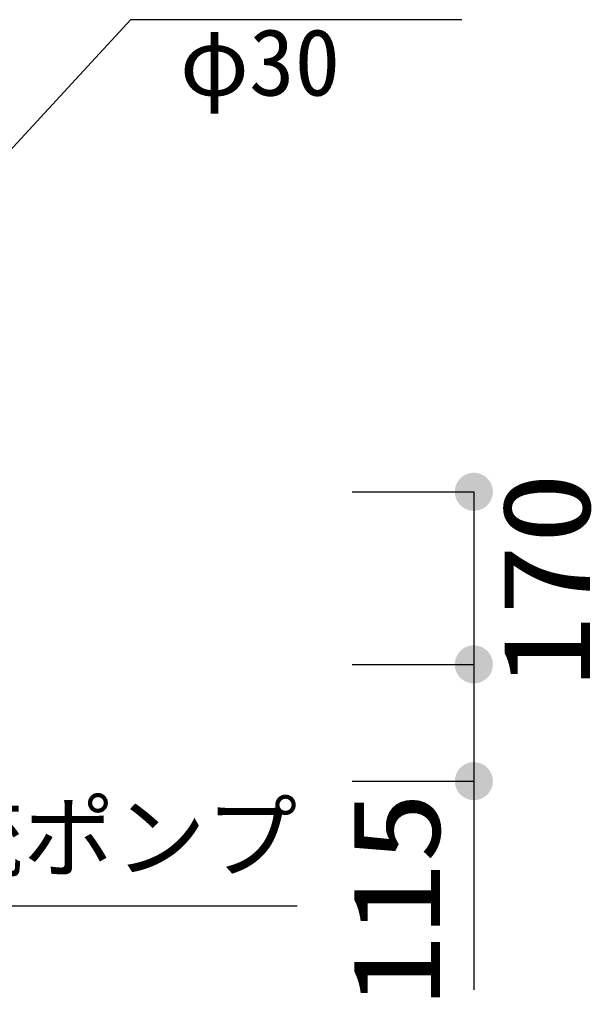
# Model space of a CAD drawing. Units: millimetres, scale not verified. Extents: x -8910 to 8910, y -6308 to 6308.
# Drawn here: x -2638 to -2075, y -2590 to -1627 of the extents above; entities that cross this region are included whole.
import ezdxf
from ezdxf.enums import TextEntityAlignment as Align

# ---------------------------------------------------------------- set-up
doc = ezdxf.new("R2010")
doc.units = ezdxf.units.MM
doc.header["$LTSCALE"] = 30
doc.layers.add('0-1_空気管', color=3, linetype='Continuous', lineweight=25)
doc.layers.add('1-2_00クル-フ-6寸法', color=132, linetype='Continuous', lineweight=25)
doc.styles.add('ＭＳ ゴシック', font='')
doc.styles.get('ＭＳ ゴシック').set_extended_font_data('MS Gothic')

msp = doc.modelspace()

# ---------------------------------------------------------------- linework, layer by layer
at = {"layer": '0-1_空気管'}
for p, q in [((-2756.95, -1874.7), (-2528.39, -1627.31)), ((-2756.95, -1874.7), (-2528.39, -1627.31)), ((-2528.39, -1627.31), (-2202.46, -1627.31)), ((-2829.58, -2500.2), (-2364.58, -2500.2))]:
    msp.add_line(p, q, dxfattribs=at)
at = {"layer": '1-2_00クル-フ-6寸法', "color": 4}
for p, q in [((-2310.65, -2092.41), (-2190.65, -2092.41)), ((-2190.65, -2092.41), (-2190.65, -2262.41)), ((-2310.65, -2262.41), (-2190.65, -2262.41)), ((-2310.65, -2262.41), (-2190.65, -2262.41)), ((-2190.65, -2262.41), (-2190.65, -2377.41)), ((-2310.65, -2377.41), (-2190.65, -2377.41)), ((-2190.65, -2377.41), (-2190.65, -2582.99))]:
    msp.add_line(p, q, dxfattribs=at)
at = {"layer": '1-2_00クル-フ-6寸法'}
for points in [[(-2190.65, -2092.41), (-2205.09, -2080.46), (-2203.48, -2078.75)], [(-2190.65, -2092.41), (-2203.48, -2078.75), (-2201.67, -2077.24)], [(-2190.65, -2092.41), (-2201.67, -2077.24), (-2199.68, -2075.98)], [(-2190.65, -2092.41), (-2199.68, -2075.98), (-2197.55, -2074.98)], [(-2190.65, -2092.41), (-2197.55, -2074.98), (-2195.31, -2074.25)], [(-2190.65, -2092.41), (-2195.31, -2074.25), (-2193, -2073.81)], [(-2190.65, -2092.41), (-2193, -2073.81), (-2190.65, -2073.66)], [(-2190.65, -2092.41), (-2190.65, -2073.66), (-2188.3, -2073.81)], [(-2190.65, -2092.41), (-2188.3, -2073.81), (-2185.98, -2074.25)], [(-2190.65, -2092.41), (-2185.98, -2074.25), (-2183.75, -2074.98)], [(-2190.65, -2092.41), (-2183.75, -2074.98), (-2181.61, -2075.98)], [(-2190.65, -2092.41), (-2181.61, -2075.98), (-2179.63, -2077.24)], [(-2190.65, -2092.41), (-2179.63, -2077.24), (-2177.81, -2078.75)], [(-2190.65, -2092.41), (-2177.81, -2078.75), (-2176.2, -2080.46)], [(-2190.65, -2092.41), (-2209.36, -2091.24), (-2209.07, -2088.9)], [(-2190.65, -2092.41), (-2209.07, -2088.9), (-2208.48, -2086.62)], [(-2190.65, -2092.41), (-2208.48, -2086.62), (-2207.61, -2084.43)], [(-2190.65, -2092.41), (-2207.61, -2084.43), (-2206.48, -2082.37)], [(-2190.65, -2092.41), (-2206.48, -2082.37), (-2205.09, -2080.46)], [(-2190.65, -2092.41), (-2176.2, -2080.46), (-2174.82, -2082.37)], [(-2190.65, -2092.41), (-2174.82, -2082.37), (-2173.68, -2084.43)], [(-2190.65, -2092.41), (-2173.68, -2084.43), (-2172.82, -2086.62)], [(-2190.65, -2092.41), (-2172.82, -2086.62), (-2172.23, -2088.9)], [(-2190.65, -2092.41), (-2172.23, -2088.9), (-2171.93, -2091.24)], [(-2190.65, -2092.41), (-2209.36, -2093.59), (-2209.36, -2091.24)], [(-2190.65, -2092.41), (-2209.07, -2095.93), (-2209.36, -2093.59)], [(-2190.65, -2092.41), (-2208.48, -2098.21), (-2209.07, -2095.93)], [(-2190.65, -2092.41), (-2207.61, -2100.4), (-2208.48, -2098.21)], [(-2190.65, -2092.41), (-2206.48, -2102.46), (-2207.61, -2100.4)], [(-2190.65, -2092.41), (-2205.09, -2104.37), (-2206.48, -2102.46)], [(-2190.65, -2092.41), (-2203.48, -2106.08), (-2205.09, -2104.37)], [(-2190.65, -2092.41), (-2201.67, -2107.58), (-2203.48, -2106.08)], [(-2190.65, -2092.41), (-2199.68, -2108.84), (-2201.67, -2107.58)], [(-2190.65, -2092.41), (-2197.55, -2109.85), (-2199.68, -2108.84)], [(-2190.65, -2092.41), (-2195.31, -2110.57), (-2197.55, -2109.85)], [(-2190.65, -2092.41), (-2193, -2111.02), (-2195.31, -2110.57)], [(-2190.65, -2092.41), (-2190.65, -2111.16), (-2193, -2111.02)], [(-2190.65, -2092.41), (-2171.93, -2091.24), (-2171.93, -2093.59)], [(-2190.65, -2092.41), (-2188.3, -2111.02), (-2190.65, -2111.16)], [(-2190.65, -2092.41), (-2185.98, -2110.57), (-2188.3, -2111.02)], [(-2190.65, -2092.41), (-2183.75, -2109.85), (-2185.98, -2110.57)], [(-2190.65, -2092.41), (-2181.61, -2108.84), (-2183.75, -2109.85)], [(-2190.65, -2092.41), (-2179.63, -2107.58), (-2181.61, -2108.84)], [(-2190.65, -2092.41), (-2177.81, -2106.08), (-2179.63, -2107.58)], [(-2190.65, -2092.41), (-2176.2, -2104.37), (-2177.81, -2106.08)], [(-2190.65, -2092.41), (-2174.82, -2102.46), (-2176.2, -2104.37)], [(-2190.65, -2092.41), (-2173.68, -2100.4), (-2174.82, -2102.46)], [(-2190.65, -2092.41), (-2172.82, -2098.21), (-2173.68, -2100.4)], [(-2190.65, -2092.41), (-2172.23, -2095.93), (-2172.82, -2098.21)], [(-2190.65, -2092.41), (-2171.93, -2093.59), (-2172.23, -2095.93)], [(-2190.65, -2262.41), (-2195.31, -2244.25), (-2193, -2243.81)], [(-2190.65, -2262.41), (-2195.31, -2244.25), (-2193, -2243.81)], [(-2190.65, -2262.41), (-2193, -2243.81), (-2190.65, -2243.66)], [(-2190.65, -2262.41), (-2193, -2243.81), (-2190.65, -2243.66)], [(-2190.65, -2262.41), (-2190.65, -2243.66), (-2188.3, -2243.81)], [(-2190.65, -2262.41), (-2190.65, -2243.66), (-2188.3, -2243.81)], [(-2190.65, -2262.41), (-2188.3, -2243.81), (-2185.98, -2244.25)], [(-2190.65, -2262.41), (-2188.3, -2243.81), (-2185.98, -2244.25)], [(-2190.65, -2262.41), (-2207.61, -2254.43), (-2206.48, -2252.37)], [(-2190.65, -2262.41), (-2207.61, -2254.43), (-2206.48, -2252.37)], [(-2190.65, -2262.41), (-2206.48, -2252.37), (-2205.09, -2250.46)], [(-2190.65, -2262.41), (-2206.48, -2252.37), (-2205.09, -2250.46)], [(-2190.65, -2262.41), (-2205.09, -2250.46), (-2203.48, -2248.74)], [(-2190.65, -2262.41), (-2205.09, -2250.46), (-2203.48, -2248.74)], [(-2190.65, -2262.41), (-2203.48, -2248.74), (-2201.67, -2247.24)], [(-2190.65, -2262.41), (-2203.48, -2248.74), (-2201.67, -2247.24)], [(-2190.65, -2262.41), (-2201.67, -2247.24), (-2199.68, -2245.98)], [(-2190.65, -2262.41), (-2201.67, -2247.24), (-2199.68, -2245.98)], [(-2190.65, -2262.41), (-2199.68, -2245.98), (-2197.55, -2244.98)], [(-2190.65, -2262.41), (-2199.68, -2245.98), (-2197.55, -2244.98)], [(-2190.65, -2262.41), (-2197.55, -2244.98), (-2195.31, -2244.25)], [(-2190.65, -2262.41), (-2197.55, -2244.98), (-2195.31, -2244.25)], [(-2190.65, -2262.41), (-2185.98, -2244.25), (-2183.75, -2244.98)], [(-2190.65, -2262.41), (-2185.98, -2244.25), (-2183.75, -2244.98)], [(-2190.65, -2262.41), (-2183.75, -2244.98), (-2181.61, -2245.98)], [(-2190.65, -2262.41), (-2183.75, -2244.98), (-2181.61, -2245.98)], [(-2190.65, -2262.41), (-2181.61, -2245.98), (-2179.63, -2247.24)], [(-2190.65, -2262.41), (-2181.61, -2245.98), (-2179.63, -2247.24)], [(-2190.65, -2262.41), (-2179.63, -2247.24), (-2177.81, -2248.74)], [(-2190.65, -2262.41), (-2179.63, -2247.24), (-2177.81, -2248.74)], [(-2190.65, -2262.41), (-2177.81, -2248.74), (-2176.2, -2250.46)], [(-2190.65, -2262.41), (-2177.81, -2248.74), (-2176.2, -2250.46)], [(-2190.65, -2262.41), (-2176.2, -2250.46), (-2174.82, -2252.37)], [(-2190.65, -2262.41), (-2176.2, -2250.46), (-2174.82, -2252.37)], [(-2190.65, -2262.41), (-2174.82, -2252.37), (-2173.68, -2254.43)], [(-2190.65, -2262.41), (-2174.82, -2252.37), (-2173.68, -2254.43)], [(-2190.65, -2262.41), (-2209.36, -2261.24), (-2209.07, -2258.9)], [(-2190.65, -2262.41), (-2209.36, -2261.24), (-2209.07, -2258.9)], [(-2190.65, -2262.41), (-2209.36, -2263.59), (-2209.36, -2261.24)], [(-2190.65, -2262.41), (-2209.36, -2263.59), (-2209.36, -2261.24)], [(-2190.65, -2262.41), (-2209.07, -2265.93), (-2209.36, -2263.59)], [(-2190.65, -2262.41), (-2209.07, -2265.93), (-2209.36, -2263.59)], [(-2190.65, -2262.41), (-2209.07, -2258.9), (-2208.48, -2256.62)], [(-2190.65, -2262.41), (-2209.07, -2258.9), (-2208.48, -2256.62)], [(-2190.65, -2262.41), (-2208.48, -2268.21), (-2209.07, -2265.93)], [(-2190.65, -2262.41), (-2208.48, -2268.21), (-2209.07, -2265.93)], [(-2190.65, -2262.41), (-2208.48, -2256.62), (-2207.61, -2254.43)], [(-2190.65, -2262.41), (-2208.48, -2256.62), (-2207.61, -2254.43)], [(-2190.65, -2262.41), (-2207.61, -2270.4), (-2208.48, -2268.21)], [(-2190.65, -2262.41), (-2207.61, -2270.4), (-2208.48, -2268.21)], [(-2190.65, -2262.41), (-2206.48, -2272.46), (-2207.61, -2270.4)], [(-2190.65, -2262.41), (-2206.48, -2272.46), (-2207.61, -2270.4)], [(-2190.65, -2262.41), (-2205.09, -2274.36), (-2206.48, -2272.46)], [(-2190.65, -2262.41), (-2205.09, -2274.36), (-2206.48, -2272.46)], [(-2190.65, -2262.41), (-2203.48, -2276.08), (-2205.09, -2274.36)], [(-2190.65, -2262.41), (-2203.48, -2276.08), (-2205.09, -2274.36)], [(-2190.65, -2262.41), (-2201.67, -2277.58), (-2203.48, -2276.08)], [(-2190.65, -2262.41), (-2201.67, -2277.58), (-2203.48, -2276.08)], [(-2190.65, -2262.41), (-2199.68, -2278.84), (-2201.67, -2277.58)], [(-2190.65, -2262.41), (-2199.68, -2278.84), (-2201.67, -2277.58)], [(-2190.65, -2262.41), (-2197.55, -2279.85), (-2199.68, -2278.84)], [(-2190.65, -2262.41), (-2197.55, -2279.85), (-2199.68, -2278.84)], [(-2190.65, -2262.41), (-2195.31, -2280.57), (-2197.55, -2279.85)], [(-2190.65, -2262.41), (-2195.31, -2280.57), (-2197.55, -2279.85)], [(-2190.65, -2262.41), (-2193, -2281.02), (-2195.31, -2280.57)], [(-2190.65, -2262.41), (-2193, -2281.02), (-2195.31, -2280.57)], [(-2190.65, -2262.41), (-2190.65, -2281.16), (-2193, -2281.02)], [(-2190.65, -2262.41), (-2190.65, -2281.16), (-2193, -2281.02)], [(-2190.65, -2262.41), (-2173.68, -2254.43), (-2172.82, -2256.62)], [(-2190.65, -2262.41), (-2173.68, -2254.43), (-2172.82, -2256.62)], [(-2190.65, -2262.41), (-2172.82, -2256.62), (-2172.23, -2258.9)], [(-2190.65, -2262.41), (-2172.82, -2256.62), (-2172.23, -2258.9)], [(-2190.65, -2262.41), (-2172.23, -2258.9), (-2171.93, -2261.24)], [(-2190.65, -2262.41), (-2172.23, -2258.9), (-2171.93, -2261.24)], [(-2190.65, -2262.41), (-2171.93, -2261.24), (-2171.93, -2263.59)], [(-2190.65, -2262.41), (-2171.93, -2261.24), (-2171.93, -2263.59)], [(-2190.65, -2262.41), (-2188.3, -2281.02), (-2190.65, -2281.16)], [(-2190.65, -2262.41), (-2185.98, -2280.57), (-2188.3, -2281.02)], [(-2190.65, -2262.41), (-2183.75, -2279.85), (-2185.98, -2280.57)], [(-2190.65, -2262.41), (-2181.61, -2278.84), (-2183.75, -2279.85)], [(-2190.65, -2262.41), (-2179.63, -2277.58), (-2181.61, -2278.84)], [(-2190.65, -2262.41), (-2177.81, -2276.08), (-2179.63, -2277.58)], [(-2190.65, -2262.41), (-2176.2, -2274.36), (-2177.81, -2276.08)], [(-2190.65, -2262.41), (-2174.82, -2272.46), (-2176.2, -2274.36)], [(-2190.65, -2262.41), (-2173.68, -2270.4), (-2174.82, -2272.46)], [(-2190.65, -2262.41), (-2172.82, -2268.21), (-2173.68, -2270.4)], [(-2190.65, -2262.41), (-2172.23, -2265.93), (-2172.82, -2268.21)], [(-2190.65, -2262.41), (-2171.93, -2263.59), (-2172.23, -2265.93)], [(-2190.65, -2262.41), (-2188.3, -2281.02), (-2190.65, -2281.16)], [(-2190.65, -2262.41), (-2185.98, -2280.57), (-2188.3, -2281.02)], [(-2190.65, -2262.41), (-2183.75, -2279.85), (-2185.98, -2280.57)], [(-2190.65, -2262.41), (-2181.61, -2278.84), (-2183.75, -2279.85)], [(-2190.65, -2262.41), (-2179.63, -2277.58), (-2181.61, -2278.84)], [(-2190.65, -2262.41), (-2177.81, -2276.08), (-2179.63, -2277.58)], [(-2190.65, -2262.41), (-2176.2, -2274.36), (-2177.81, -2276.08)], [(-2190.65, -2262.41), (-2174.82, -2272.46), (-2176.2, -2274.36)], [(-2190.65, -2262.41), (-2173.68, -2270.4), (-2174.82, -2272.46)], [(-2190.65, -2262.41), (-2172.82, -2268.21), (-2173.68, -2270.4)], [(-2190.65, -2262.41), (-2172.23, -2265.93), (-2172.82, -2268.21)], [(-2190.65, -2262.41), (-2171.93, -2263.59), (-2172.23, -2265.93)], [(-2190.65, -2377.41), (-2197.55, -2359.98), (-2195.31, -2359.25)], [(-2190.65, -2377.41), (-2195.31, -2359.25), (-2193, -2358.81)], [(-2190.65, -2377.41), (-2193, -2358.81), (-2190.65, -2358.66)], [(-2190.65, -2377.41), (-2190.65, -2358.66), (-2188.3, -2358.81)], [(-2190.65, -2377.41), (-2188.3, -2358.81), (-2185.98, -2359.25)], [(-2190.65, -2377.41), (-2185.98, -2359.25), (-2183.75, -2359.98)], [(-2190.65, -2377.41), (-2207.61, -2369.43), (-2206.48, -2367.37)], [(-2190.65, -2377.41), (-2206.48, -2367.37), (-2205.09, -2365.46)], [(-2190.65, -2377.41), (-2205.09, -2365.46), (-2203.48, -2363.74)], [(-2190.65, -2377.41), (-2203.48, -2363.74), (-2201.67, -2362.24)], [(-2190.65, -2377.41), (-2201.67, -2362.24), (-2199.68, -2360.98)], [(-2190.65, -2377.41), (-2199.68, -2360.98), (-2197.55, -2359.98)], [(-2190.65, -2377.41), (-2183.75, -2359.98), (-2181.61, -2360.98)], [(-2190.65, -2377.41), (-2181.61, -2360.98), (-2179.63, -2362.24)], [(-2190.65, -2377.41), (-2179.63, -2362.24), (-2177.81, -2363.74)], [(-2190.65, -2377.41), (-2177.81, -2363.74), (-2176.2, -2365.46)], [(-2190.65, -2377.41), (-2176.2, -2365.46), (-2174.82, -2367.37)], [(-2190.65, -2377.41), (-2174.82, -2367.37), (-2173.68, -2369.43)], [(-2190.65, -2377.41), (-2209.36, -2376.24), (-2209.07, -2373.9)], [(-2190.65, -2377.41), (-2209.36, -2378.59), (-2209.36, -2376.24)], [(-2190.65, -2377.41), (-2209.07, -2380.93), (-2209.36, -2378.59)], [(-2190.65, -2377.41), (-2209.07, -2373.9), (-2208.48, -2371.62)], [(-2190.65, -2377.41), (-2208.48, -2383.21), (-2209.07, -2380.93)], [(-2190.65, -2377.41), (-2208.48, -2371.62), (-2207.61, -2369.43)], [(-2190.65, -2377.41), (-2207.61, -2385.4), (-2208.48, -2383.21)], [(-2190.65, -2377.41), (-2206.48, -2387.46), (-2207.61, -2385.4)], [(-2190.65, -2377.41), (-2205.09, -2389.36), (-2206.48, -2387.46)], [(-2190.65, -2377.41), (-2203.48, -2391.08), (-2205.09, -2389.36)], [(-2190.65, -2377.41), (-2201.67, -2392.58), (-2203.48, -2391.08)], [(-2190.65, -2377.41), (-2199.68, -2393.84), (-2201.67, -2392.58)], [(-2190.65, -2377.41), (-2197.55, -2394.85), (-2199.68, -2393.84)], [(-2190.65, -2377.41), (-2195.31, -2395.57), (-2197.55, -2394.85)], [(-2190.65, -2377.41), (-2193, -2396.01), (-2195.31, -2395.57)], [(-2190.65, -2377.41), (-2190.65, -2396.16), (-2193, -2396.01)], [(-2190.65, -2377.41), (-2173.68, -2369.43), (-2172.82, -2371.62)], [(-2190.65, -2377.41), (-2172.82, -2371.62), (-2172.23, -2373.9)], [(-2190.65, -2377.41), (-2172.23, -2373.9), (-2171.93, -2376.24)], [(-2190.65, -2377.41), (-2171.93, -2376.24), (-2171.93, -2378.59)], [(-2190.65, -2377.41), (-2188.3, -2396.01), (-2190.65, -2396.16)], [(-2190.65, -2377.41), (-2185.98, -2395.57), (-2188.3, -2396.01)], [(-2190.65, -2377.41), (-2183.75, -2394.85), (-2185.98, -2395.57)], [(-2190.65, -2377.41), (-2181.61, -2393.84), (-2183.75, -2394.85)], [(-2190.65, -2377.41), (-2179.63, -2392.58), (-2181.61, -2393.84)], [(-2190.65, -2377.41), (-2177.81, -2391.08), (-2179.63, -2392.58)], [(-2190.65, -2377.41), (-2176.2, -2389.36), (-2177.81, -2391.08)], [(-2190.65, -2377.41), (-2174.82, -2387.46), (-2176.2, -2389.36)], [(-2190.65, -2377.41), (-2173.68, -2385.4), (-2174.82, -2387.46)], [(-2190.65, -2377.41), (-2172.82, -2383.21), (-2173.68, -2385.4)], [(-2190.65, -2377.41), (-2172.23, -2380.93), (-2172.82, -2383.21)], [(-2190.65, -2377.41), (-2171.93, -2378.59), (-2172.23, -2380.93)]]:
    msp.add_solid(points, dxfattribs=at)

# ---------------------------------------------------------------- texts
at = {"layer": '0-1_空気管', "color": 4, "style": 'ＭＳ ゴシック'}
for s, p in [('φ30', (-2480.28, -1722)), ('放流ポンプ', (-2814.58, -2485.2))]:
    msp.add_text(s, height=65.98, dxfattribs=at).set_placement(p, align=Align.BOTTOM_LEFT)
at = {"layer": '1-2_00クル-フ-6寸法', "color": 3, "style": 'ＭＳ ゴシック', "width": 1.2}
for s, p in [('170', (-2050.24, -2285.41)), ('115', (-2198.05, -2599.67))]:
    msp.add_text(s, height=86.66, rotation=90, dxfattribs=at).set_placement(p, align=Align.BOTTOM_LEFT)

doc.saveas('drawing.dxf')
